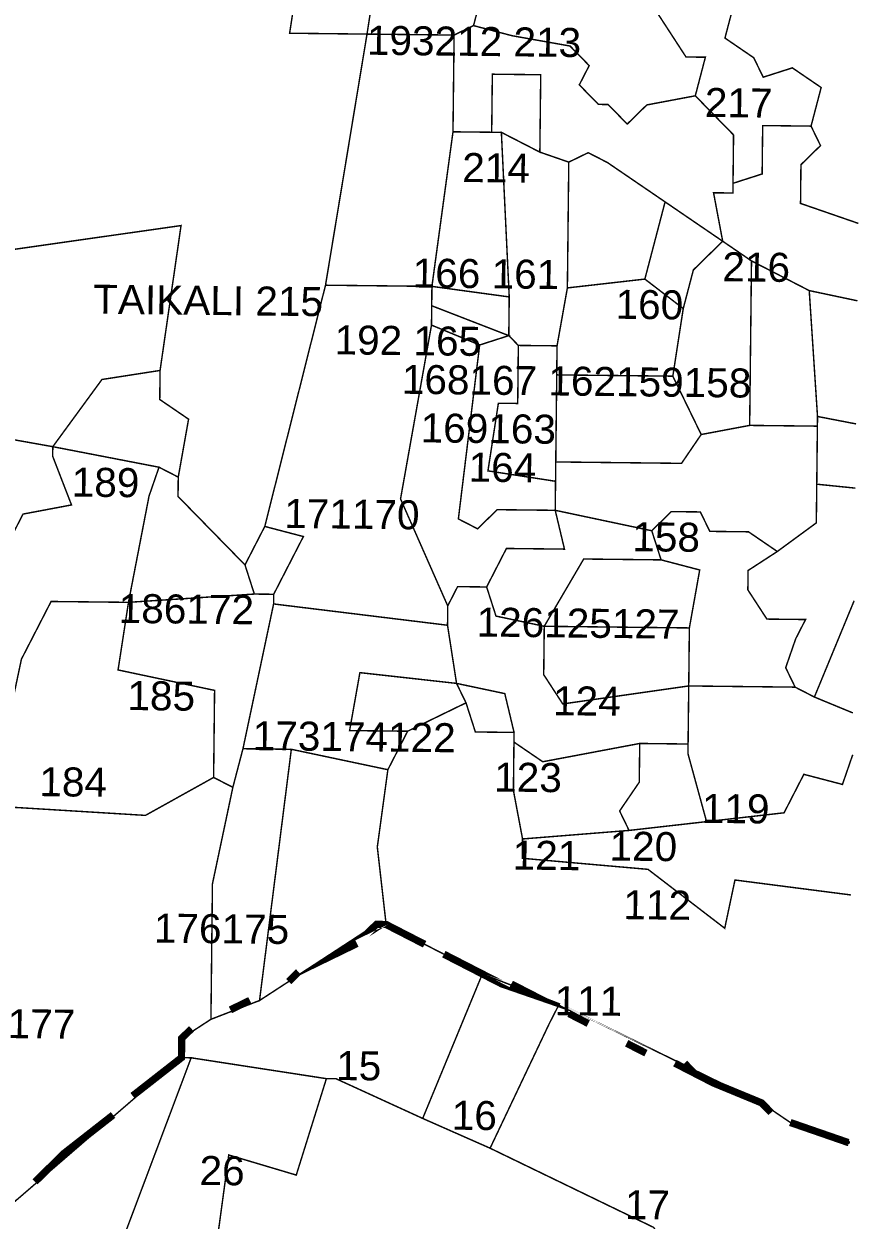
# Model space of a CAD drawing. Header units: metres. Extents: x 267733 to 276043, y 2074500 to 2088484.
# Drawn here: x 275637.3 to 275982.6, y 2075011.9 to 2075506.5 of the extents above; entities that cross this region are included whole.
import ezdxf

# ---------------------------------------------------------------- set-up
doc = ezdxf.new("R2010")
doc.units = ezdxf.units.M
for name, color, linetype in [('SURVEY NO.', 7, 'Continuous'), ('SURVEY PLOT BOUNDARY', 35, 'Continuous'), ('VILLAGE BOUNDARY', 212, 'Continuous')]:
    doc.layers.add(name, color=color, linetype=linetype)
doc.styles.add('PDF Arial', font='arial.ttf')

# ---------------------------------------------------------------- blocks, each defined once
blk = doc.blocks.new('TYJ')
at = {"layer": 'SURVEY PLOT BOUNDARY', "lineweight": 0, "const_width": 0.6}
blk.add_lwpolyline([(275897.65, 2075008.89), (275830.01, 2075041.65), (275854.58, 2075093.39), (275858.67, 2075101.35), (275826.81, 2075113.7), (275787.03, 2075134.15), (275783.38, 2075166.2), (275787.74, 2075198.16), (275795.92, 2075214.07), (275820.05, 2075225.81), (275823.92, 2075213.76), (275839.92, 2075213.58), (275839.65, 2075189.58), (275843.43, 2075169.53), (275843.34, 2075161.53), (275895.29, 2075156.96), (275927.02, 2075132.6), (275931.25, 2075152.55), (275979.18, 2075146.37), (275931.25, 2075152.55), (275927.02, 2075132.6), (275895.29, 2075156.96), (275843.34, 2075161.53), (275843.43, 2075169.53), (275887.47, 2075173.05), (275951.56, 2075180.34), (275959.73, 2075196.25), (275975.69, 2075192.07), (275979.82, 2075204.03), (275975.69, 2075192.07), (275959.73, 2075196.25), (275951.56, 2075180.34), (275919.51, 2075176.69), (275911.82, 2075204.78), (275912.14, 2075232.79), (275956.13, 2075232.3), (275964.09, 2075228.21), (275980.02, 2075221.63), (275964.09, 2075228.21), (275980.53, 2075268.04), (275964.09, 2075228.21), (275956.13, 2075232.3), (275952.22, 2075240.34), (275956.36, 2075252.3), (275960.44, 2075260.26), (275944.45, 2075260.44), (275936.58, 2075272.53), (275936.67, 2075280.53), (275948.76, 2075288.39), (275964.89, 2075300.22), (275965.07, 2075316.22), (275981.05, 2075314.59), (275965.07, 2075316.22), (275965.38, 2075344.22), (275981.34, 2075341.14), (275965.38, 2075344.22), (275961.96, 2075396.27), (275981.91, 2075392.05), (275961.96, 2075396.27), (275938.09, 2075408.54), (275926.18, 2075416.68), (275922.4, 2075436.72), (275930.4, 2075436.63), (275930.45, 2075440.64), (275942.49, 2075444.5), (275942.71, 2075464.51), (275962.71, 2075464.28), (275966.62, 2075456.24), (275958.53, 2075448.33), (275958.36, 2075432.32), (275982.27, 2075424.06), (275958.36, 2075432.32), (275958.53, 2075448.33), (275966.62, 2075456.24), (275962.71, 2075464.28), (275966.89, 2075480.24), (275954.98, 2075488.37), (275942.93, 2075484.51), (275939.02, 2075492.55), (275927.11, 2075500.69), (275931.29, 2075516.64)], dxfattribs=at)
for points in [[(275755.74, 2075558.6), (275783.43, 2075530.29), (275779.12, 2075502.33), (275747.12, 2075502.69), (275751.43, 2075530.65), (275739.47, 2075534.78), (275727.34, 2075522.91), (275711.65, 2075551.09), (275711.92, 2075575.09), (275763.92, 2075574.52)], [(275711.65, 2075551.09), (275727.34, 2075522.91), (275739.47, 2075534.78), (275751.43, 2075530.65), (275747.12, 2075502.69), (275779.12, 2075502.33), (275761.96, 2075398.5), (275736.85, 2075298.75), (275728.67, 2075282.84), (275700.99, 2075311.15), (275701.08, 2075319.15), (275705.34, 2075343.11), (275693.43, 2075351.24), (275693.56, 2075363.25), (275702.23, 2075423.16), (275598.06, 2075408.32), (275590.06, 2075408.41), (275582.86, 2075480.5), (275583.03, 2075496.51), (275591.12, 2075504.42), (275599.21, 2075512.33), (275623.43, 2075532.07), (275631.39, 2075527.98)], [(275827.34, 2075521.8), (275823.16, 2075505.84), (275815.12, 2075501.93), (275779.12, 2075502.33), (275783.43, 2075530.29), (275787.61, 2075546.25)], [(275895.51, 2075537.05), (275891.47, 2075533.09), (275895.29, 2075517.04), (275911.02, 2075492.86), (275919.02, 2075492.78), (275914.85, 2075476.82), (275894.8, 2075473.04), (275886.71, 2075465.13), (275878.8, 2075473.22), (275874.8, 2075473.26), (275866.89, 2075481.35), (275870.98, 2075489.31), (275863.07, 2075497.4), (275839.11, 2075501.66), (275823.16, 2075505.84), (275827.34, 2075521.8), (275839.25, 2075513.67), (275847.25, 2075513.58), (275851.38, 2075525.53), (275847.43, 2075529.58), (275847.6, 2075545.58), (275879.6, 2075545.23), (275895.65, 2075549.05)], [(275919.51, 2075536.78), (275919.47, 2075532.78), (275939.33, 2075520.56), (275931.29, 2075516.64), (275927.11, 2075500.69), (275939.02, 2075492.55), (275942.93, 2075484.51), (275954.98, 2075488.37), (275966.89, 2075480.24), (275962.71, 2075464.28), (275942.71, 2075464.51), (275942.49, 2075444.5), (275930.45, 2075440.64), (275930.67, 2075460.64), (275914.85, 2075476.82), (275919.02, 2075492.78), (275911.02, 2075492.86), (275895.29, 2075517.04), (275891.47, 2075533.09), (275895.51, 2075537.05)], [(275914.85, 2075476.82), (275930.67, 2075460.64), (275930.45, 2075440.64), (275930.4, 2075436.63), (275922.4, 2075436.72), (275926.18, 2075416.68), (275902.36, 2075432.95), (275878.54, 2075449.21), (275870.58, 2075453.3), (275862.54, 2075449.39), (275850.58, 2075453.53), (275850.94, 2075485.53), (275830.94, 2075485.75), (275830.67, 2075461.75), (275814.67, 2075461.93), (275815.12, 2075501.93), (275823.16, 2075505.84), (275839.11, 2075501.66), (275863.07, 2075497.4), (275870.98, 2075489.31), (275866.89, 2075481.35), (275874.8, 2075473.26), (275878.8, 2075473.22), (275886.71, 2075465.13), (275894.8, 2075473.04)], [(275815.12, 2075501.93), (275814.67, 2075461.93), (275805.96, 2075398.01), (275761.96, 2075398.5), (275779.12, 2075502.33)], [(275850.58, 2075453.53), (275834.67, 2075461.7), (275830.67, 2075461.75), (275830.94, 2075485.75), (275850.94, 2075485.53)], [(275830.67, 2075461.75), (275834.67, 2075461.7), (275837.92, 2075393.65), (275805.96, 2075398.01), (275814.67, 2075461.93)], [(275850.58, 2075453.53), (275862.54, 2075449.39), (275861.96, 2075397.38), (275857.69, 2075373.43), (275841.69, 2075373.6), (275837.74, 2075377.65), (275837.92, 2075393.65), (275834.67, 2075461.7)], [(275902.36, 2075432.95), (275894, 2075401.03), (275861.96, 2075397.38), (275862.54, 2075449.39), (275870.58, 2075453.3), (275878.54, 2075449.21)], [(275926.18, 2075416.68), (275914.05, 2075404.81), (275909.87, 2075388.85), (275894, 2075401.03), (275902.36, 2075432.95)], [(275693.56, 2075363.25), (275669.52, 2075359.51), (275649.21, 2075331.73), (275577.35, 2075344.53), (275569.3, 2075340.62), (275590.06, 2075408.41), (275598.06, 2075408.32), (275702.23, 2075423.16)], [(275938.09, 2075408.54), (275937.33, 2075340.53), (275917.29, 2075336.76), (275905.56, 2075360.89), (275909.87, 2075388.85), (275914.05, 2075404.81), (275926.18, 2075416.68)], [(275961.96, 2075396.27), (275965.38, 2075344.22), (275965.33, 2075340.22), (275937.33, 2075340.53), (275938.09, 2075408.54)], [(275909.87, 2075388.85), (275905.56, 2075360.89), (275857.56, 2075361.42), (275857.69, 2075373.43), (275861.96, 2075397.38), (275894, 2075401.03)], [(275805.96, 2075398.01), (275805.87, 2075390.01), (275805.78, 2075382), (275792.98, 2075310.13), (275812.49, 2075265.9), (275812.41, 2075257.9), (275740.5, 2075266.7), (275740.54, 2075270.7), (275752.81, 2075294.57), (275736.85, 2075298.75), (275761.96, 2075398.5)], [(275837.92, 2075393.65), (275837.74, 2075377.65), (275805.87, 2075390.01), (275805.96, 2075398.01)], [(275837.74, 2075377.65), (275825.69, 2075373.78), (275805.78, 2075382), (275805.87, 2075390.01)], [(275825.69, 2075373.78), (275816.89, 2075301.86), (275824.85, 2075297.77), (275832.94, 2075305.68), (275856.94, 2075305.42), (275860.76, 2075289.37), (275836.76, 2075289.64), (275828.58, 2075273.72), (275816.58, 2075273.86), (275812.49, 2075265.9), (275792.98, 2075310.13), (275805.78, 2075382)], [(275841.69, 2075373.6), (275841.43, 2075349.6), (275833.43, 2075349.69), (275829.12, 2075321.73), (275857.07, 2075317.42), (275856.94, 2075305.42), (275832.94, 2075305.68), (275824.85, 2075297.77), (275816.89, 2075301.86), (275825.69, 2075373.78), (275837.74, 2075377.65)], [(275857.56, 2075361.42), (275857.16, 2075325.42), (275857.07, 2075317.42), (275829.12, 2075321.73), (275833.43, 2075349.69), (275841.43, 2075349.6), (275841.69, 2075373.6), (275857.69, 2075373.43)], [(275701.08, 2075319.15), (275693.12, 2075323.24), (275649.21, 2075331.73), (275669.52, 2075359.51), (275693.56, 2075363.25), (275693.43, 2075351.24), (275705.34, 2075343.11)], [(275917.29, 2075336.76), (275909.16, 2075324.84), (275857.16, 2075325.42), (275857.56, 2075361.42), (275905.56, 2075360.89)], [(275649.21, 2075331.73), (275649.17, 2075327.73), (275656.94, 2075307.64), (275636.9, 2075303.86), (275612.37, 2075256.12), (275568.46, 2075264.61), (275560.41, 2075260.7), (275540.73, 2075288.92), (275549.08, 2075320.84), (275569.3, 2075340.62), (275577.35, 2075344.53)], [(275965.07, 2075316.22), (275964.89, 2075300.22), (275948.76, 2075288.39), (275936.85, 2075296.53), (275920.85, 2075296.71), (275916.94, 2075304.75), (275904.94, 2075304.88), (275896.85, 2075296.97), (275856.94, 2075305.42), (275857.07, 2075317.42), (275857.16, 2075325.42), (275909.16, 2075324.84), (275917.29, 2075336.76), (275937.33, 2075340.53), (275965.33, 2075340.22)], [(275693.12, 2075323.24), (275688.99, 2075311.28), (275680.5, 2075267.37), (275648.5, 2075267.72), (275636.23, 2075243.85), (275632.01, 2075223.89), (275616.01, 2075224.07), (275607.57, 2075184.16), (275595.57, 2075184.29), (275543.61, 2075188.87), (275536.28, 2075248.96), (275560.41, 2075260.7), (275568.46, 2075264.61), (275612.37, 2075256.12), (275636.9, 2075303.86), (275656.94, 2075307.64), (275649.17, 2075327.73), (275649.21, 2075331.73)], [(275701.08, 2075319.15), (275700.99, 2075311.15), (275728.67, 2075282.84), (275732.54, 2075270.79), (275680.5, 2075267.37), (275688.99, 2075311.28), (275693.12, 2075323.24)], [(275896.85, 2075296.97), (275900.71, 2075284.93), (275868.71, 2075285.28), (275852.4, 2075257.46), (275832.45, 2075261.68), (275828.58, 2075273.72), (275836.76, 2075289.64), (275860.76, 2075289.37), (275856.94, 2075305.42)], [(275948.76, 2075288.39), (275936.67, 2075280.53), (275936.58, 2075272.53), (275944.45, 2075260.44), (275960.44, 2075260.26), (275956.36, 2075252.3), (275952.22, 2075240.34), (275956.13, 2075232.3), (275912.14, 2075232.79), (275912.4, 2075256.79), (275916.67, 2075280.75), (275900.71, 2075284.93), (275896.85, 2075296.97), (275904.94, 2075304.88), (275916.94, 2075304.75), (275920.85, 2075296.71), (275936.85, 2075296.53)], [(275740.54, 2075270.7), (275732.54, 2075270.79), (275728.67, 2075282.84), (275736.85, 2075298.75), (275752.81, 2075294.57)], [(275900.71, 2075284.93), (275916.67, 2075280.75), (275912.4, 2075256.79), (275852.4, 2075257.46), (275868.71, 2075285.28)], [(275828.58, 2075273.72), (275832.45, 2075261.68), (275852.4, 2075257.46), (275852.18, 2075237.45), (275860.05, 2075225.36), (275912.14, 2075232.79), (275911.87, 2075208.78), (275891.87, 2075209.01), (275851.78, 2075201.45), (275839.87, 2075209.58), (275839.92, 2075213.58), (275836.09, 2075229.63), (275816.14, 2075233.85), (275812.41, 2075257.9), (275812.49, 2075265.9), (275816.58, 2075273.86)], [(275715.7, 2075194.96), (275687.52, 2075179.27), (275607.57, 2075184.16), (275616.01, 2075224.07), (275632.01, 2075223.89), (275636.23, 2075243.85), (275648.5, 2075267.72), (275680.5, 2075267.37), (275676.19, 2075239.41), (275716.1, 2075230.96)], [(275740.54, 2075270.7), (275740.5, 2075266.7), (275727.83, 2075206.83), (275723.65, 2075190.87), (275715.7, 2075194.96), (275716.1, 2075230.96), (275676.19, 2075239.41), (275680.5, 2075267.37), (275732.54, 2075270.79)], [(275812.41, 2075257.9), (275816.14, 2075233.85), (275776.18, 2075238.3), (275771.92, 2075214.34), (275795.92, 2075214.07), (275787.74, 2075198.16), (275747.83, 2075206.6), (275727.83, 2075206.83), (275740.5, 2075266.7)], [(275912.4, 2075256.79), (275912.14, 2075232.79), (275860.05, 2075225.36), (275852.18, 2075237.45), (275852.4, 2075257.46)], [(275816.14, 2075233.85), (275820.05, 2075225.81), (275795.92, 2075214.07), (275771.92, 2075214.34), (275776.18, 2075238.3)], [(275839.92, 2075213.58), (275823.92, 2075213.76), (275820.05, 2075225.81), (275816.14, 2075233.85), (275836.09, 2075229.63)], [(275891.87, 2075209.01), (275891.69, 2075193), (275883.56, 2075181.09), (275887.47, 2075173.05), (275843.43, 2075169.53), (275839.65, 2075189.58), (275839.87, 2075209.58), (275851.78, 2075201.45)], [(275919.51, 2075176.69), (275887.47, 2075173.05), (275883.56, 2075181.09), (275891.69, 2075193), (275891.87, 2075209.01), (275911.87, 2075208.78), (275911.82, 2075204.78)], [(275734.68, 2075102.72), (275714.59, 2075094.95), (275715.21, 2075150.95), (275723.65, 2075190.87), (275727.83, 2075206.83), (275747.83, 2075206.6)], [(275787.74, 2075198.16), (275783.38, 2075166.2), (275787.03, 2075134.15), (275783.03, 2075134.2), (275734.68, 2075102.72), (275747.83, 2075206.6)], [(275723.65, 2075190.87), (275715.21, 2075150.95), (275714.59, 2075094.95), (275702.5, 2075087.08), (275702.41, 2075079.08), (275633.75, 2075019.82), (275625.83, 2075027.91), (275593.88, 2075032.27), (275595.57, 2075184.29), (275607.57, 2075184.16), (275687.52, 2075179.27), (275715.7, 2075194.96)], [(275787.03, 2075134.15), (275826.81, 2075113.7), (275802.14, 2075053.96), (275766.32, 2075070.37), (275762.32, 2075070.41), (275706.41, 2075079.03), (275702.41, 2075079.08), (275702.5, 2075087.08), (275714.59, 2075094.95), (275734.68, 2075102.72), (275783.03, 2075134.2)], [(275858.67, 2075101.35), (275854.58, 2075093.39), (275830.01, 2075041.65), (275802.14, 2075053.96), (275826.81, 2075113.7)], [(275858.67, 2075101.35), (275942.22, 2075060.41), (275954.13, 2075052.28), (275978.03, 2075042.78), (275954.13, 2075052.28), (275942.22, 2075060.41)], [(275706.41, 2075079.03), (275673.43, 2074991.38), (275661.12, 2074963.51), (275672.94, 2074947.37), (275668.94, 2074947.42), (275672.63, 2074919.37), (275676.37, 2074895.32), (275680.14, 2074875.27), (275712.01, 2074862.92), (275715.39, 2074806.87), (275671.43, 2074811.35), (275631.48, 2074815.8), (275631.57, 2074823.8), (275628.06, 2074867.85), (275636.68, 2074923.77), (275620.81, 2074935.95), (275608.15, 2074876.07), (275576.19, 2074880.43), (275576.77, 2074932.44), (275568.9, 2074944.53), (275548.99, 2074952.75), (275540.99, 2074952.84), (275633.75, 2075019.82), (275702.41, 2075079.08)], [(275762.32, 2075070.41), (275749.87, 2075030.54), (275721.96, 2075038.85), (275717.61, 2075006.89), (275717.34, 2074982.89), (275673.43, 2074991.38), (275706.41, 2075079.03)], [(275802.14, 2075053.96), (275830.01, 2075041.65), (275897.65, 2075008.89), (275905.51, 2074996.8), (275905.47, 2074992.8), (275893.38, 2074984.93), (275881.47, 2074993.07), (275869.43, 2074989.2), (275865.29, 2074977.24), (275857.29, 2074977.33), (275837.34, 2074981.55), (275829.25, 2074973.64), (275797.3, 2074978), (275792.76, 2074930.04), (275780.76, 2074930.17), (275772.81, 2074934.26), (275748.85, 2074938.53), (275757.52, 2074998.45), (275717.61, 2075006.89), (275721.96, 2075038.85), (275749.87, 2075030.54), (275762.32, 2075070.41), (275766.32, 2075070.37)]]:
    blk.add_lwpolyline(points, close=True, dxfattribs=at)
at = {"layer": 'SURVEY PLOT BOUNDARY', "lineweight": 18}
blk.add_point((275979.82, 2075204.03), dxfattribs=at)
at = {"layer": 'VILLAGE BOUNDARY', "lineweight": 0, "const_width": 3}
for points in [[(275774.94, 2075126.28), (275766.9, 2075122.37), (275778.98, 2075130.24), (275783.03, 2075134.2), (275787.03, 2075134.15), (275802.94, 2075125.97)], [(275838.76, 2075109.57), (275846.72, 2075105.48), (275834.76, 2075109.62), (275826.81, 2075113.7), (275810.89, 2075121.88)], [(275750.81, 2075114.55), (275746.76, 2075110.59)], [(275722.63, 2075098.86), (275730.68, 2075102.77)], [(275862.63, 2075097.3), (275870.58, 2075093.21)], [(275702.45, 2075083.08), (275702.5, 2075087.08), (275706.54, 2075091.03), (275702.5, 2075087.08), (275702.41, 2075079.08), (275682.23, 2075063.3)], [(275894.45, 2075080.95), (275886.49, 2075085.03)], [(275906.4, 2075076.81), (275922.31, 2075068.63), (275942.22, 2075060.41), (275946.18, 2075056.37)], [(275914.36, 2075072.72), (275910.4, 2075076.77)], [(275641.83, 2075027.74), (275653.97, 2075039.61), (275674.14, 2075055.39)], [(275978.05, 2075044.01), (275954.13, 2075052.28)], [(275649.92, 2075035.65), (275645.88, 2075031.69)]]:
    blk.add_lwpolyline(points, dxfattribs=at)
at = {"layer": 'VILLAGE BOUNDARY', "color": 40, "lineweight": 50}
blk.add_point((275978.05, 2075044.01), dxfattribs=at)
at = {"layer": 'SURVEY NO.', "attachment_point": 7, "rotation": 359.3637, "style": 'PDF Arial'}
for s, insert, char_height in [('193212 213', (275779.02, 2075493.64), 12.001), ('217', (275918.75, 2075468.09), 12.001), ('214', (275818.44, 2075441.19), 12.001), ('216', (275925.99, 2075399.99), 12.001), ('166 161', (275797.95, 2075397.41), 12.001), ('TAIKALI 215', (275665.82, 2075386.56), 12.0012), ('160', (275881.82, 2075384.47), 12.001), ('192 165', (275765.64, 2075369.76), 12.001), ('168167 162159158', (275793.46, 2075353.45), 12.0012), ('169163', (275801.24, 2075333.36), 12.001), ('164', (275821.06, 2075317.13), 12.001), ('189', (275656.98, 2075310.95), 12.001), ('171170', (275744.84, 2075297.97), 12.001), ('158', (275888.75, 2075288.37), 12.001), ('186172', (275676.4, 2075258.72), 12.001), ('126125127', (275824.35, 2075253.08), 12.001), ('185', (275680, 2075222.68), 12.001), ('124', (275856, 2075220.72), 12.001), ('173174122', (275731.82, 2075206.1), 12.001), ('184', (275643.6, 2075187.07), 12.001), ('123', (275831.64, 2075188.98), 12.001), ('119', (275917.51, 2075176.03), 12.001), ('121', (275839.29, 2075156.89), 12.001), ('120', (275879.33, 2075160.45), 12.001), ('112', (275885.06, 2075136.38), 12.001), ('176175', (275690.94, 2075126.53), 12.001), ('111', (275856.62, 2075096.68), 12.001), ('177', (275630.49, 2075087.19), 12.001), ('15', (275766.31, 2075069.68), 12.001), ('16', (275814.09, 2075049.14), 12.001), ('26', (275709.82, 2075026.3), 12.001), ('17', (275885.69, 2075012.34), 12.001)]:
    blk.add_mtext(s, dxfattribs=dict(at, insert=insert, char_height=char_height))

msp = doc.modelspace()

# ---------------------------------------------------------------- block references
msp.add_blockref('TYJ', (0, 0))

doc.saveas('drawing.dxf')
